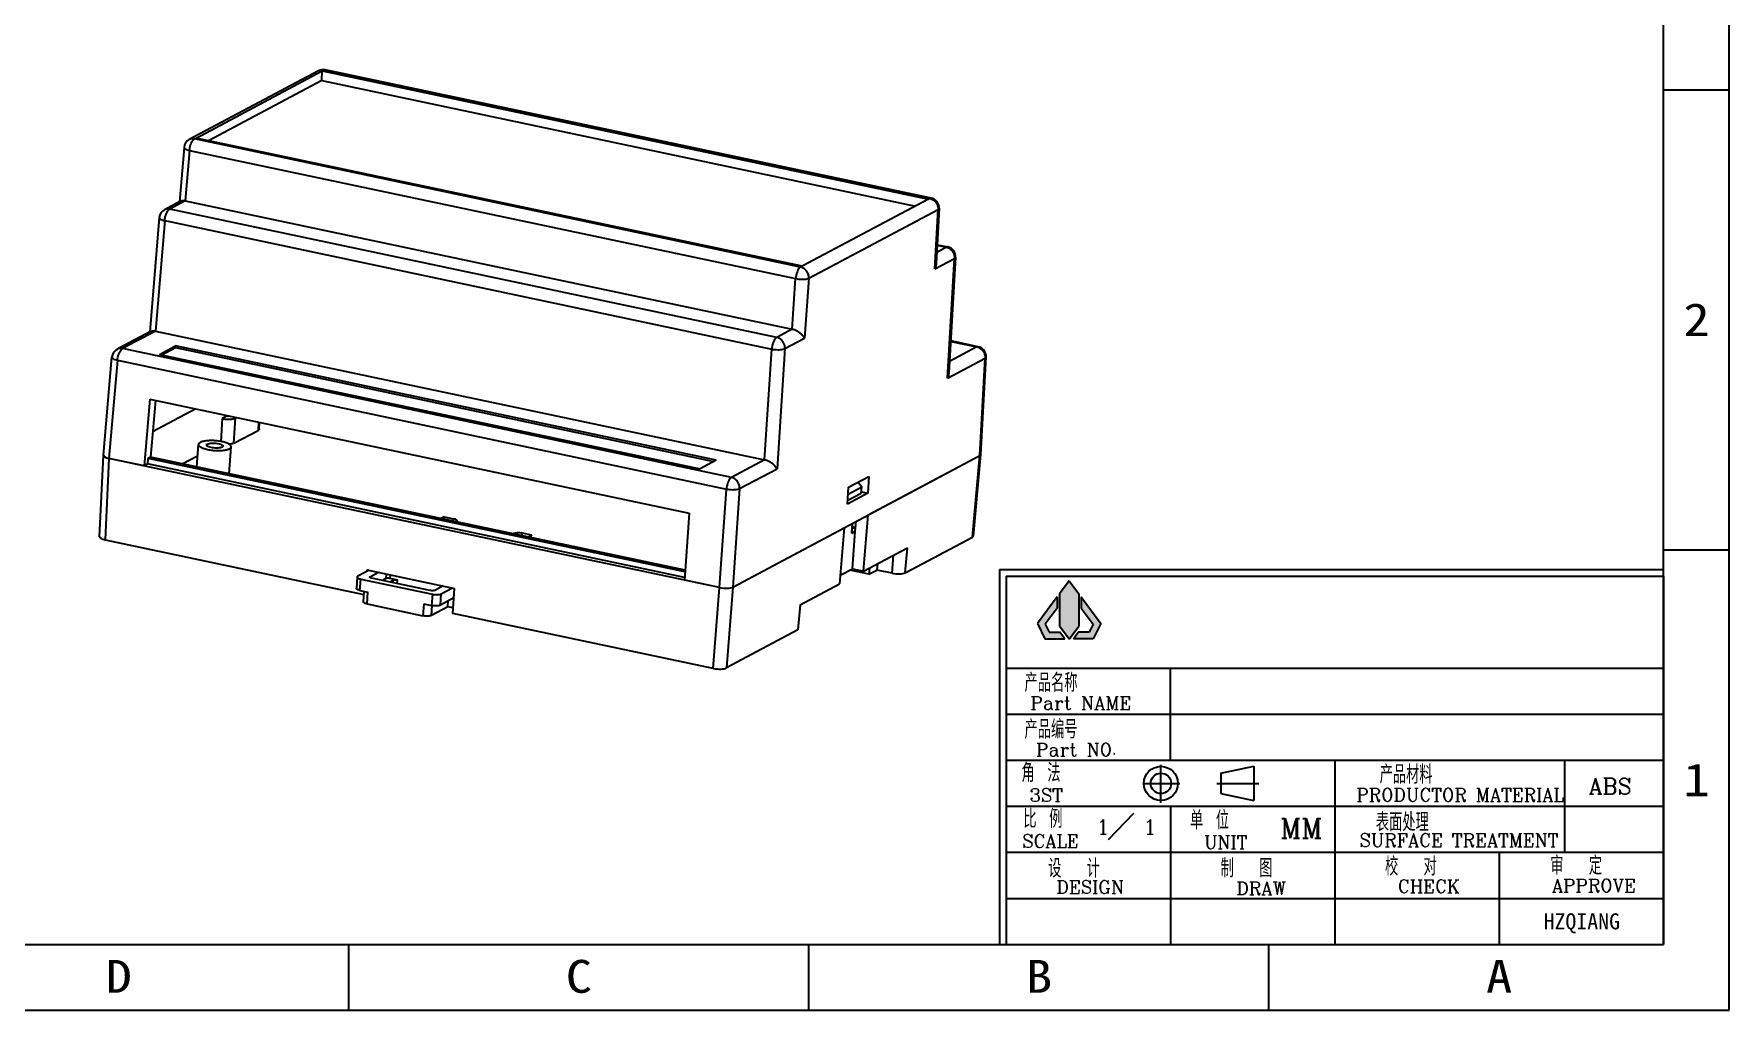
# Model space of a CAD drawing. Header units: millimetres. Extents: x 890 to 1310, y 579 to 876.
# Drawn here: x 1052.4 to 1310.2, y 578.7 to 727.2 of the extents above; entities that cross this region are included whole.
import ezdxf
from ezdxf.enums import TextEntityAlignment as Align

# ---------------------------------------------------------------- set-up
doc = ezdxf.new("R2010")
doc.units = ezdxf.units.MM
doc.linetypes.add('CENTER', pattern=[50.8, 31.75, -6.35, 6.35, -6.35])
for name, color, linetype in [('1', 7, 'Continuous'), ('3', 7, 'Continuous'), ('center', 1, 'CENTER'), ('dim', 3, 'Continuous'), ('text', 3, 'Continuous')]:
    doc.layers.add(name, color=color, linetype=linetype)
doc.styles.add('ROMANC', font='romanc.shx', dxfattribs={"bigfont": 'gbcbig.shx'})
doc.styles.add('STYLE1', font='', dxfattribs={"height": 4.5})
doc.styles.add('TEXTSTYLE_0', font='txt', dxfattribs={"width": 0.8})
doc.styles.get('STYLE1').set_extended_font_data('仿宋_GB2312')

# ---------------------------------------------------------------- blocks, each defined once
blk = doc.blocks.new('SUN_6HWZ35TKXU86YGHH1AY77V3D6FJ')
at = {"color": 7, "linetype": 'Continuous'}
for p, q in [((0, 0), (0, 297)), ((-10, 10), (-10, 287)), ((-10, 140), (0, 140)), ((-10, 70), (0, 70)), ((-410, 10), (-10, 10)), ((-210, 0), (-210, 10)), ((-140, 0), (-140, 10)), ((-70, 0), (-70, 10)), ((-420, 0), (0, 0))]:
    blk.add_line(p, q, dxfattribs=at)
at = {"color": 2, "linetype": 'Continuous', "style": 'TEXTSTYLE_0'}
for s, width, p, p2 in [('2', 1.2, (-6.95, 102.54), (-2.95, 102.54)), ('1', 2.4, (-6.95, 32.54), (-2.95, 32.54)), ('D', 1.2, (-246.98, 2.63), (-242.98, 2.63)), ('C', 1.2, (-176.98, 2.63), (-172.98, 2.63)), ('B', 1.2, (-106.98, 2.63), (-102.98, 2.63)), ('A', 1.2, (-36.98, 2.63), (-32.98, 2.63))]:
    blk.add_text(s, height=5, dxfattribs=dict(at, width=width)).set_placement(p, p2, align=Align.FIT)

msp = doc.modelspace()

# ---------------------------------------------------------------- hatches: boundary and pattern name
at = {"layer": 'dim'}
for color, points in [(130, [(1211.293, 642.081), (1209.837, 644.054), (1208.381, 642.081), (1208.381, 637.151), (1209.837, 635.161), (1211.293, 637.151)]), (256, [(1208.02, 639.907), (1208.02, 641.592), (1205.025, 637.533), (1206.166, 635.211), (1209.181, 635.211), (1208.45, 636.211), (1206.789, 636.211), (1206.191, 637.428)]), (1, [(1211.654, 641.592), (1211.654, 639.907), (1213.484, 637.428), (1212.885, 636.211), (1211.225, 636.211), (1210.493, 635.211), (1213.508, 635.211), (1214.649, 637.533)])]:
    msp.add_hatch(color=color, dxfattribs=at).paths.add_polyline_path(points)

# ---------------------------------------------------------------- linework, layer by layer
at = {"color": 7, "linetype": 'Continuous'}
for p, q in [((1103.338, 645.644), (1101.627, 644.733)), ((1103.501, 644.667), (1104.768, 645.341)), ((1105.928, 645.096), (1105.878, 644.372)), ((1106.547, 644.396), (1106.586, 644.957)), ((1101.523, 644.614), (1101.403, 642.899)), ((1101.955, 642.592), (1102.076, 644.308)), ((1101.955, 642.592), (1103.161, 642.337)), ((1102.076, 644.308), (1112.972, 642.002)), ((1102.482, 640.833), (1102.595, 642.457)), ((1103.034, 640.526), (1103.161, 642.337)), ((1103.492, 644.544), (1103.501, 644.667)), ((1112.657, 642.565), (1103.725, 644.455)), ((1105.878, 644.372), (1105.376, 644.105)), ((1106.493, 643.869), (1106.994, 644.136)), ((1107.663, 644.16), (1106.547, 644.396)), ((1106.994, 644.136), (1106.969, 643.769)), ((1107.626, 643.629), (1107.663, 644.16)), ((1114.593, 643.263), (1113.326, 642.589)), ((1114.31, 642.05), (1116.022, 642.96)), ((1103.034, 640.526), (1111.52, 638.731)), ((1111.647, 640.542), (1111.52, 638.731)), ((1111.647, 640.542), (1112.852, 640.287)), ((1112.972, 642.002), (1112.852, 640.287)), ((1112.858, 638.779), (1112.962, 640.269)), ((1115.33, 640.094), (1112.858, 638.779)), ((1114.19, 640.334), (1114.31, 642.05)), ((1116.253, 641.432), (1114.19, 640.334)), ((1115.33, 640.094), (1115.392, 640.974)), ((1116.157, 639.919), (1115.33, 640.094))]:
    msp.add_line(p, q, dxfattribs=at)
for p, q in [((1199.239, 645.74), (1199.239, 588.74)), ((1199.239, 645.74), (1300.239, 645.74)), ((1200.239, 644.74), (1300.239, 644.74)), ((1200.239, 644.74), (1200.239, 588.74)), ((1300.239, 644.74), (1300.239, 588.74)), ((1200.239, 630.74), (1300.239, 630.74)), ((1225.239, 616.74), (1225.239, 630.74)), ((1200.239, 623.74), (1300.239, 623.74)), ((1200.239, 616.74), (1300.239, 616.74)), ((1250.239, 616.74), (1250.239, 588.74)), ((1285.239, 602.74), (1285.239, 616.74)), ((1200.239, 609.74), (1300.239, 609.74)), ((1225.239, 609.74), (1225.239, 588.74)), ((1200.239, 602.74), (1300.239, 602.74)), ((1275.239, 602.74), (1275.239, 588.74)), ((1200.239, 595.74), (1300.239, 595.74)), ((1200.239, 588.74), (1300.239, 588.74))]:
    msp.add_line(p, q)
at = {"color": 5}
for p, q in [((1232.936, 614.78), (1237.922, 615.822)), ((1232.936, 614.78), (1232.936, 611.669)), ((1237.922, 615.822), (1237.922, 610.627)), ((1232.936, 611.669), (1237.922, 610.627))]:
    msp.add_line(p, q, dxfattribs=at)
for radius in [2.598, 1.555]:
    msp.add_circle((1223.803, 613.225), radius, dxfattribs=at)
at = {"color": 7, "linetype": 'Continuous'}
for points, start_tangent, end_tangent in [([(1101.627, 644.733), (1101.55, 644.676), (1101.523, 644.614)], (-0.8828551, -0.4696455), (-0.076944, -0.9970354)), ([(1101.955, 642.592), (1101.739, 642.649), (1101.568, 642.718), (1101.454, 642.795), (1101.404, 642.874), (1101.404, 642.898)], (-0.9783459, 0.2069767), (0.1050086, 0.9944713)), ([(1101.523, 644.614), (1101.523, 644.612), (1101.545, 644.544), (1101.615, 644.477), (1101.731, 644.413), (1101.887, 644.356), (1102.076, 644.308)], (-0.076944, -0.9970354), (0.9783459, -0.2069767)), ([(1103.449, 644.608), (1103.458, 644.634), (1103.501, 644.667)], (0.1045072, 0.9945241), (0.8828551, 0.4696455)), ([(1103.725, 644.455), (1103.617, 644.483), (1103.531, 644.518), (1103.474, 644.556), (1103.45, 644.596), (1103.449, 644.608)], (-0.9783459, 0.2069767), (0.1045072, 0.9945241)), ([(1106.547, 644.396), (1106.423, 644.416), (1106.293, 644.427), (1106.166, 644.428), (1106.049, 644.419), (1105.951, 644.399), (1105.878, 644.372)], (-0.9783459, 0.2069767), (-0.8828551, -0.4696455)), ([(1106.994, 644.136), (1107.067, 644.163), (1107.166, 644.182), (1107.282, 644.192), (1107.41, 644.191), (1107.54, 644.18), (1107.663, 644.16)], (0.8828551, 0.4696455), (0.9783459, -0.2069767)), ([(1113.326, 642.589), (1113.253, 642.561), (1113.155, 642.542), (1113.038, 642.533), (1112.91, 642.534), (1112.78, 642.545), (1112.657, 642.565)], (-0.8828551, -0.4696455), (-0.9783459, 0.2069767)), ([(1103.034, 640.526), (1102.846, 640.575), (1102.69, 640.632), (1102.574, 640.696), (1102.504, 640.763), (1102.481, 640.83), (1102.482, 640.833)], (-0.9783459, 0.2069767), (0.076944, 0.9970354)), ([(1114.19, 640.334), (1114.045, 640.28), (1113.848, 640.241), (1113.614, 640.223), (1113.359, 640.224), (1113.099, 640.246), (1112.852, 640.287)], (-0.8828551, -0.4696455), (-0.9783459, 0.2069767)), ([(1112.972, 642.002), (1113.183, 641.966), (1113.405, 641.944), (1113.627, 641.936), (1113.838, 641.944), (1114.028, 641.966), (1114.188, 642.002), (1114.31, 642.05)], (0.9783459, -0.2069767), (0.8828551, 0.4696455)), ([(1112.858, 638.779), (1112.736, 638.731), (1112.575, 638.695), (1112.385, 638.672), (1112.174, 638.665), (1111.952, 638.672), (1111.731, 638.695), (1111.52, 638.731)], (-0.8828551, -0.4696455), (-0.9783459, 0.2069767))]:
    msp.add_spline(points, degree=3, dxfattribs=dict(at, start_tangent=start_tangent, end_tangent=end_tangent))
at = {"layer": '1', "color": 7, "linetype": 'Continuous'}
for p, q in [((1076.968, 670.195), (1070.419, 666.711)), ((1081.004, 668.723), (1080.811, 665.235)), ((1081.693, 669.09), (1081.004, 668.723)), ((1081.699, 669.194), (1081.693, 669.09)), ((1081.769, 669.074), (1081.693, 669.09)), ((1081.769, 669.074), (1081.91, 669.149)), ((1082.792, 664.972), (1083.004, 668.796)), ((1083.004, 668.796), (1083.167, 668.883)), ((1086.53, 668.172), (1086.461, 666.924)), ((1086.618, 667.105), (1086.675, 668.141)), ((1086.826, 668.109), (1086.669, 668.026)), ((1082.792, 664.972), (1086.461, 666.924)), ((1062.344, 650.749), (1062.943, 663.129)), ((1151.41, 645.66), (1070.088, 662.864)), ((1077.252, 663.016), (1075.009, 661.823)), ((1077.137, 661.373), (1077.376, 664.791)), ((1082.076, 660.328), (1082.364, 664.442)), ((1179.284, 654.057), (1196.249, 663.082)), ((1195.114, 650.683), (1196.249, 663.082)), ((1195.271, 650.858), (1196.406, 663.258)), ((1063.773, 662.673), (1063.173, 650.293)), ((1156.665, 643.021), (1063.773, 662.673)), ((1151.332, 644.536), (1069.626, 661.821)), ((1151.392, 645.394), (1069.72, 662.672)), ((1176.211, 657.24), (1178.288, 658.344)), ((1177.765, 659.066), (1178.288, 658.344)), ((1178.221, 657.391), (1178.288, 658.344)), ((1176.153, 656.291), (1178.221, 657.391)), ((1114.758, 653.794), (1114.247, 653.522)), ((1114.758, 653.794), (1114.723, 653.421)), ((1114.758, 653.794), (1116.193, 653.49)), ((1116.14, 653.121), (1116.193, 653.49)), ((1116.64, 653.065), (1116.574, 653.03)), ((1176.769, 651.315), (1176.871, 652.774)), ((1177.379, 653.044), (1177.256, 651.584)), ((1178.56, 645.506), (1179.284, 654.057)), ((1063.173, 650.293), (1102.561, 641.96)), ((1125.316, 651.23), (1125.25, 651.194)), ((1125.314, 651.181), (1125.316, 651.23)), ((1126.636, 650.901), (1126.652, 651.277)), ((1128.087, 650.974), (1126.652, 651.277)), ((1128.087, 650.974), (1127.576, 650.702)), ((1158.672, 643.092), (1175.637, 652.117)), ((1175.637, 652.117), (1174.913, 643.566)), ((1176.769, 651.315), (1177.27, 651.581)), ((1177.306, 652.173), (1176.836, 652.272)), ((1176.869, 645.863), (1177.27, 651.581)), ((1177.27, 651.581), (1177.256, 651.584)), ((1184.914, 645.256), (1195.114, 650.683)), ((1178.56, 645.506), (1185.235, 649.057)), ((1182.907, 645.185), (1183.14, 647.942)), ((1184.914, 645.256), (1185.235, 649.057)), ((1103.016, 645.712), (1103, 645.464)), ((1103.016, 645.712), (1116.345, 642.892)), ((1175.024, 644.882), (1176.869, 645.863)), ((1179.375, 645.039), (1176.474, 645.653)), ((1176.869, 645.863), (1178.56, 645.506)), ((1179.489, 645.982), (1179.375, 645.039)), ((1179.375, 645.039), (1180.576, 645.678)), ((1180.692, 646.64), (1180.576, 645.678)), ((1182.907, 645.185), (1180.576, 645.678)), ((1116.105, 639.094), (1116.345, 642.892)), ((1155.708, 630.716), (1156.665, 643.021)), ((1158.672, 643.092), (1157.715, 630.787)), ((1168.904, 640.369), (1174.913, 643.566)), ((1168.904, 640.369), (1168.583, 636.569)), ((1155.708, 630.716), (1116.105, 639.094)), ((1168.583, 636.569), (1157.715, 630.787))]:
    msp.add_line(p, q, dxfattribs=at)
for centre, major_axis, ratio, start_param, end_param in [((1064.44, 663.028), (1.497, -0.105), 0.2952764, -3.1354534, -2.0122896), ((1194.909, 663.366), (1.497, -0.105), 0.2952764, -0.4412566, -0.0066141), ((1115.745, 653.254), (1, -0.069), 0.2947057, 5.842235, 7.4102923), ((1063.841, 650.647), (1.497, -0.105), 0.2952764, -3.1354529, -2.0122896), ((1126.21, 651.04), (0.998, -0.07), 0.2959553, 1.1319183, 2.6999755), ((1193.774, 650.966), (1.497, -0.105), 0.2952764, -0.4412566, -0.0066136), ((1183.574, 645.54), (1.496, -0.105), 0.2953082, -2.0120273, -0.441231), ((1157.332, 643.376), (1.496, -0.105), 0.2953844, -2.0118739, -0.4413142), ((1156.375, 631.071), (1.496, -0.105), 0.2953844, -2.0118739, -0.4413142)]:
    msp.add_ellipse(centre, major_axis=major_axis, ratio=ratio, start_param=start_param, end_param=end_param, dxfattribs=at)
for points, start_tangent, end_tangent in [([(1081.004, 668.723), (1081.566, 668.643), (1082.143, 668.628), (1082.41, 668.647), (1082.648, 668.682), (1082.848, 668.732), (1083.004, 668.796)], (0.978731, -0.205148), (0.8828551, 0.4696455)), ([(1082.356, 664.442), (1082.33, 664.582), (1082.082, 664.817), (1081.617, 665.033), (1080.981, 665.208), (1080.237, 665.325), (1079.457, 665.373), (1078.717, 665.346), (1078.09, 665.248), (1077.637, 665.089)], (0.034588, 0.9994017), (-0.8828551, -0.4696455)), ([(1086.613, 667.105), (1086.601, 667.048), (1086.461, 666.924)], (-0.0250974, -0.999685), (-0.8828551, -0.4696455)), ([(1077.383, 664.791), (1077.41, 664.651), (1077.658, 664.416), (1078.122, 664.2), (1078.758, 664.025), (1079.502, 663.908), (1080.283, 663.86), (1081.023, 663.887), (1081.65, 663.984), (1082.103, 664.144)], (-0.034588, -0.9994017), (0.8828551, 0.4696455)), ([(1077.637, 665.089), (1077.402, 664.883), (1077.383, 664.791)], (-0.8828551, -0.4696455), (-0.034588, -0.9994017)), ([(1078.626, 664.704), (1078.63, 664.737), (1078.753, 664.853)], (-0.0116526, 0.9999321), (0.8828551, 0.4696455)), ([(1080.986, 664.38), (1080.729, 664.293), (1080.368, 664.245), (1079.947, 664.242), (1079.516, 664.284), (1079.128, 664.366), (1078.83, 664.478), (1078.657, 664.607), (1078.626, 664.704)], (-0.8828551, -0.4696455), (-0.0116526, 0.9999321)), ([(1078.753, 664.853), (1079.011, 664.939), (1079.372, 664.987), (1079.793, 664.991), (1080.223, 664.949), (1080.611, 664.867), (1080.909, 664.754), (1081.082, 664.626), (1081.113, 664.529)], (0.8828551, 0.4696455), (0.0116526, -0.9999321)), ([(1081.113, 664.529), (1081.109, 664.496), (1080.986, 664.38)], (0.0116526, -0.9999321), (-0.8828551, -0.4696455)), ([(1082.792, 664.972), (1082.637, 664.909), (1082.436, 664.859), (1082.198, 664.823), (1082.083, 664.813)], (-0.8828551, -0.4696455), (-0.9972583, -0.073999)), ([(1082.103, 664.144), (1082.337, 664.35), (1082.356, 664.442)], (0.8828551, 0.4696455), (0.034588, 0.9994017)), ([(1177.293, 652.025), (1177.009, 652.036), (1176.819, 652.035)], (-0.9975654, 0.0697371), (-0.9996049, -0.0281069))]:
    msp.add_spline(points, degree=3, dxfattribs=dict(at, start_tangent=start_tangent, end_tangent=end_tangent))
at = {"layer": '3', "color": 7, "linetype": 'Continuous'}
for p, q in [((1095.65, 721.63), (1075.985, 711.169)), ((1077.015, 711.402), (1096.207, 721.612)), ((1096.143, 720.149), (1078.937, 710.996)), ((1096.143, 720.149), (1096.207, 721.612)), ((1096.143, 720.149), (1186.445, 701.044)), ((1096.214, 721.61), (1096.45, 721.736)), ((1096.214, 721.61), (1188.425, 702.102)), ((1096.45, 721.736), (1188.661, 702.228)), ((1096.454, 721.735), (1096.665, 721.773)), ((1188.867, 702.267), (1096.665, 721.773)), ((1075.195, 709.973), (1074.483, 701.708)), ((1076.024, 709.515), (1075.356, 701.847)), ((1076.024, 709.515), (1168.227, 690.009)), ((1076.785, 711.275), (1077.022, 711.401)), ((1168.996, 691.767), (1076.785, 711.275)), ((1169.232, 691.893), (1077.022, 711.401)), ((1074.677, 701.811), (1072.207, 700.497)), ((1075.355, 701.847), (1073.015, 700.602)), ((1075.356, 701.847), (1167.699, 682.311)), ((1188.431, 702.101), (1169.239, 691.891)), ((1188.661, 702.228), (1188.425, 702.102)), ((1188.867, 702.267), (1188.657, 702.229)), ((1071.417, 699.296), (1069.987, 681.901)), ((1165.36, 681.066), (1073.015, 700.602)), ((1170.233, 690.067), (1189.898, 700.528)), ((1189.412, 691.498), (1189.898, 700.528)), ((1190.055, 700.719), (1189.601, 692.29)), ((1072.246, 698.831), (1070.858, 682.039)), ((1072.246, 698.831), (1164.596, 679.293)), ((1191.164, 694.793), (1189.694, 694.011)), ((1189.752, 695.092), (1191.164, 694.793)), ((1189.756, 695.173), (1191.377, 694.83)), ((1191.377, 694.83), (1191.167, 694.792)), ((1169.232, 691.893), (1168.996, 691.767)), ((1189.412, 691.498), (1192.408, 693.092)), ((1191.357, 674.896), (1192.408, 693.092)), ((1192.565, 693.276), (1191.549, 675.688)), ((1167.699, 682.311), (1168.227, 690.009)), ((1170.233, 690.067), (1169.599, 680.958)), ((1070.179, 682.004), (1065.019, 679.258)), ((1070.856, 682.039), (1065.826, 679.363)), ((1070.858, 682.039), (1163.498, 662.44)), ((1167.7, 682.311), (1165.36, 681.066)), ((1166.603, 679.365), (1169.599, 680.958)), ((1158.469, 659.764), (1065.826, 679.363)), ((1071.453, 678.496), (1073.899, 679.797)), ((1071.453, 678.496), (1153.712, 661.093)), ((1071.823, 678.418), (1073.879, 679.511)), ((1073.879, 679.511), (1073.899, 679.797)), ((1073.879, 679.511), (1155.768, 662.187)), ((1156.158, 662.395), (1073.899, 679.797)), ((1163.498, 662.44), (1164.596, 679.293)), ((1166.603, 679.365), (1165.404, 661.09)), ((1195.804, 679.625), (1191.648, 677.414)), ((1191.825, 680.467), (1195.804, 679.625)), ((1196.018, 679.662), (1191.829, 680.548)), ((1196.018, 679.662), (1195.807, 679.624)), ((1062.944, 663.135), (1064.229, 678.063)), ((1065.058, 677.604), (1063.773, 662.673)), ((1065.058, 677.604), (1157.707, 658.004)), ((1191.357, 674.896), (1197.048, 677.924)), ((1196.249, 663.082), (1197.048, 677.924)), ((1196.406, 663.263), (1197.205, 678.114)), ((1070.004, 671.668), (1069.132, 661.539)), ((1070.004, 671.668), (1152.012, 654.318)), ((1070.831, 671.493), (1070.089, 662.868)), ((1076.98, 670.192), (1070.419, 666.702)), ((1070.089, 662.868), (1069.688, 662.656)), ((1158.672, 643.092), (1196.249, 663.082)), ((1069.132, 661.539), (1063.773, 662.673)), ((1069.621, 661.799), (1069.132, 661.539)), ((1069.688, 662.656), (1069.621, 661.799)), ((1156.158, 662.395), (1153.712, 661.093)), ((1163.499, 662.44), (1158.469, 659.764)), ((1159.713, 658.063), (1165.404, 661.09)), ((1156.665, 643.021), (1157.707, 658.004)), ((1159.713, 658.063), (1158.672, 643.092)), ((1176.116, 655.696), (1176.275, 658.274)), ((1176.275, 658.274), (1179.388, 659.93)), ((1179.388, 659.93), (1179.229, 657.352)), ((1179.229, 657.352), (1176.116, 655.696)), ((1178.233, 657.563), (1179.229, 657.352)), ((1152.012, 654.318), (1151.306, 644.155)), ((1156.665, 643.021), (1151.306, 644.155))]:
    msp.add_line(p, q, dxfattribs=at)
for centre, start, end in [((1096.354, 720.306), 78.05476, 118.01129), ((1076.689, 709.845), 118.01127, 175.08102), ((1188.557, 700.799), 356.91852, 78.05477), ((1072.912, 699.173), 118.01128, 175.30117), ((1191.067, 693.363), 356.69326, 78.05456), ((1065.724, 677.934), 118.01127, 175.08103), ((1195.707, 678.195), 356.91849, 78.05431)]:
    msp.add_arc(centre, 1.5, start, end, dxfattribs=at)
for centre, major_axis, ratio, start_param, end_param in [((1064.44, 663.028), (1.497, -0.105), 0.2953171, 3.1366928, 4.2709173), ((1194.909, 663.365), (1.497, -0.105), 0.2953171, -0.4413194, 0.0046555), ((1157.332, 643.376), (1.496, -0.105), 0.2953866, -2.0120005, -0.4413565)]:
    msp.add_ellipse(centre, major_axis=major_axis, ratio=ratio, start_param=start_param, end_param=end_param, dxfattribs=at)
for points, start_tangent, end_tangent in [([(1095.65, 721.63), (1096.038, 721.753), (1096.454, 721.735)], (0.8827233, 0.4698932), (0.9783459, -0.2069767)), ([(1075.2, 709.973), (1075.215, 709.89), (1075.364, 709.752), (1075.643, 709.622), (1076.024, 709.515)], (-0.0410793, -0.9991559), (0.9764251, -0.2158563)), ([(1076.789, 711.274), (1076.373, 711.292), (1075.985, 711.169)], (-0.9783459, 0.2069767), (-0.8827233, -0.4698932)), ([(1076.024, 709.515), (1076.09, 709.969), (1076.214, 710.412), (1076.382, 710.8), (1076.581, 711.097), (1076.789, 711.274)], (0.0775655, 0.9969873), (0.8828551, 0.4696455)), ([(1074.677, 701.811), (1074.752, 701.843), (1074.885, 701.875), (1075.031, 701.885), (1075.187, 701.875), (1075.356, 701.847)], (0.8837638, 0.4679333), (0.9772826, -0.2119402)), ([(1188.657, 702.229), (1189.064, 702.073), (1189.422, 701.793), (1189.696, 701.417), (1189.86, 700.982), (1189.898, 700.528)], (0.9783459, -0.2069767), (-0.0615897, -0.9981016)), ([(1071.421, 699.296), (1071.437, 699.211), (1071.586, 699.07), (1071.865, 698.939), (1072.246, 698.831)], (-0.0412312, -0.9991496), (0.9764306, -0.2158318)), ([(1073.014, 700.602), (1072.596, 700.621), (1072.207, 700.497)], (-0.978087, 0.2081965), (-0.8827185, -0.4699022)), ([(1072.246, 698.831), (1072.311, 699.288), (1072.434, 699.735), (1072.604, 700.126), (1072.803, 700.425), (1073.012, 700.603)], (0.0737039, 0.9972802), (0.8826212, 0.4700849)), ([(1189.898, 700.528), (1190.039, 700.659), (1190.05, 700.719)], (0.86948, 0.4939681), (0.0260281, 0.9996612)), ([(1191.165, 694.793), (1191.574, 694.636), (1191.932, 694.357), (1192.206, 693.981), (1192.37, 693.545), (1192.408, 693.092)], (0.9786033, -0.2057561), (-0.0615912, -0.9981015)), ([(1168.992, 691.768), (1168.783, 691.591), (1168.585, 691.294), (1168.416, 690.906), (1168.293, 690.463), (1168.227, 690.009)], (-0.8828551, -0.4696455), (-0.0775655, -0.9969873)), ([(1170.233, 690.067), (1170.195, 690.521), (1170.031, 690.956), (1169.757, 691.332), (1169.399, 691.612), (1168.992, 691.768)], (0.0615897, 0.9981016), (-0.9783459, 0.2069767)), ([(1189.601, 692.294), (1189.591, 692.167), (1189.528, 691.837), (1189.412, 691.498)], (-0.0529845, -0.9985953), (-0.3854606, -0.9227243)), ([(1192.408, 693.092), (1192.548, 693.218), (1192.56, 693.276)], (0.8761893, 0.4819671), (0.0267645, 0.9996418)), ([(1168.227, 690.009), (1168.674, 689.941), (1169.142, 689.912), (1169.586, 689.925), (1169.961, 689.979), (1170.233, 690.067)], (0.9801902, -0.1980587), (0.8959852, 0.444084)), ([(1070.179, 682.003), (1070.255, 682.036), (1070.387, 682.067), (1070.533, 682.077), (1070.689, 682.067), (1070.858, 682.039)], (0.8837626, 0.4679356), (0.9772749, -0.211976)), ([(1165.362, 681.065), (1165.153, 680.887), (1164.953, 680.587), (1164.784, 680.196), (1164.661, 679.75), (1164.596, 679.293)], (-0.8826212, -0.4700849), (-0.0737039, -0.9972802)), ([(1166.603, 679.365), (1166.565, 679.818), (1166.401, 680.254), (1166.127, 680.63), (1165.769, 680.909), (1165.361, 681.066)], (0.0615898, 0.9981015), (-0.9786033, 0.2057562)), ([(1169.599, 680.958), (1169.469, 681.167), (1169.299, 681.373), (1169.102, 681.567), (1168.891, 681.741), (1168.676, 681.892), (1168.464, 682.018), (1168.259, 682.121), (1168.064, 682.203), (1167.879, 682.266), (1167.699, 682.311)], (-0.4638177, 0.8859306), (-0.9793798, 0.2020276)), ([(1065.825, 679.363), (1065.408, 679.382), (1065.019, 679.258)], (-0.9780842, 0.2082099), (-0.8827184, -0.4699023)), ([(1065.058, 677.604), (1065.124, 678.059), (1065.248, 678.502), (1065.417, 678.891), (1065.615, 679.187), (1065.824, 679.364)], (0.0775655, 0.9969873), (0.8828551, 0.4696455)), ([(1164.596, 679.293), (1165.043, 679.226), (1165.512, 679.199), (1165.956, 679.215), (1166.332, 679.272), (1166.603, 679.365)], (0.9801853, -0.1980828), (0.8894554, 0.457022)), ([(1195.806, 679.625), (1196.213, 679.469), (1196.571, 679.189), (1196.846, 678.813), (1197.01, 678.377), (1197.048, 677.924)], (0.9786061, -0.2057428), (-0.0615882, -0.9981016)), ([(1064.234, 678.063), (1064.249, 677.98), (1064.399, 677.841), (1064.677, 677.712), (1065.058, 677.604)], (-0.0410777, -0.999156), (0.9764251, -0.2158563)), ([(1191.549, 675.692), (1191.538, 675.568), (1191.474, 675.237), (1191.357, 674.896)], (-0.0569303, -0.9983782), (-0.3874191, -0.9219037)), ([(1197.048, 677.924), (1197.189, 678.054), (1197.201, 678.114)], (0.86948, 0.4939681), (0.0260314, 0.9996611)), ([(1165.404, 661.09), (1165.272, 661.299), (1165.101, 661.505), (1164.902, 661.699), (1164.69, 661.872), (1164.474, 662.022), (1164.262, 662.148), (1164.057, 662.251), (1163.862, 662.332), (1163.677, 662.395), (1163.498, 662.44)], (-0.4685265, 0.8834495), (-0.9793872, 0.2019918)), ([(1158.472, 659.763), (1158.263, 659.586), (1158.065, 659.29), (1157.896, 658.901), (1157.773, 658.458), (1157.707, 658.004)], (-0.8828551, -0.4696455), (-0.0775655, -0.9969873)), ([(1157.707, 658.004), (1158.154, 657.936), (1158.622, 657.908), (1159.066, 657.921), (1159.441, 657.974), (1159.713, 658.063)], (0.9801902, -0.1980587), (0.8959852, 0.444084)), ([(1159.713, 658.063), (1159.675, 658.516), (1159.511, 658.952), (1159.237, 659.327), (1158.879, 659.607), (1158.47, 659.764)], (0.0615898, 0.9981015), (-0.9786061, 0.2057428))]:
    msp.add_spline(points, degree=3, dxfattribs=dict(at, start_tangent=start_tangent, end_tangent=end_tangent))
at = {"layer": 'center'}
for p, q in [((1223.803, 610.293), (1223.803, 616.046)), ((1221.046, 613.225), (1226.667, 613.225)), ((1232.291, 613.225), (1238.688, 613.225))]:
    msp.add_line(p, q, dxfattribs=at)
at = {"layer": 'dim'}
for p, q in [((1209.837, 644.054), (1208.381, 642.081)), ((1209.837, 644.054), (1211.293, 642.081)), ((1208.02, 641.592), (1205.025, 637.533)), ((1208.02, 639.907), (1206.191, 637.428)), ((1208.02, 641.592), (1208.02, 639.907)), ((1208.381, 642.081), (1208.381, 637.151)), ((1211.293, 642.081), (1211.293, 637.151)), ((1211.654, 641.592), (1214.649, 637.533)), ((1211.654, 641.592), (1211.654, 639.907)), ((1211.654, 639.907), (1213.484, 637.428)), ((1205.025, 637.533), (1206.166, 635.211)), ((1206.191, 637.428), (1206.789, 636.211)), ((1209.837, 635.161), (1208.381, 637.151)), ((1209.837, 635.161), (1211.293, 637.151)), ((1213.484, 637.428), (1212.885, 636.211)), ((1214.649, 637.533), (1213.508, 635.211)), ((1206.166, 635.211), (1209.181, 635.211)), ((1206.789, 636.211), (1208.45, 636.211)), ((1209.181, 635.211), (1208.45, 636.211)), ((1210.493, 635.211), (1211.225, 636.211)), ((1213.508, 635.211), (1210.493, 635.211)), ((1212.885, 636.211), (1211.225, 636.211))]:
    msp.add_line(p, q, dxfattribs=at)
at = {"layer": 'text'}
msp.add_line((1219.638, 608.629), (1215.796, 604.653), dxfattribs=at)

# ---------------------------------------------------------------- block references
at = {"layer": 'dim'}
msp.add_blockref('SUN_6HWZ35TKXU86YGHH1AY77V3D6FJ', (1310.239, 578.74), dxfattribs=at)

# ---------------------------------------------------------------- texts
at = {"color": 3, "linetype": 'Continuous', "style": 'ROMANC'}
for s, height, p in [('产品名称', 2.8, (1203.052, 627.148)), ('产品编号', 2.8, (1203.052, 620.053)), ('Part NO.', 2, (1204.797, 617.364)), ('角 法', 2.8, (1202.578, 613.438)), ('产品材料', 2.8, (1257.07, 613.194)), ('比 例', 2.8, (1202.873, 606.438)), ('单 位', 2.8, (1228.221, 606.238)), ('表面处理', 2.8, (1256.496, 605.939)), ('设  计', 2.8, (1206.66, 598.905)), ('制  图', 2.8, (1232.884, 598.931)), ('校  对', 2.8, (1257.893, 599.207)), ('审  定', 2.8, (1283.045, 599.315))]:
    msp.add_text(s, height=height, dxfattribs=at).set_placement(p)
at = {"color": 3, "style": 'ROMANC'}
for s, p in [('Part NAME', (1203.947, 624.458)), ('3ST', (1203.821, 610.452)), ('PRODUCTOR MATERIAL', (1253.527, 610.494)), ('SCALE', (1202.694, 603.452)), ('UNIT', (1230.356, 603.29)), ('SURFACE TREATMENT', (1254.006, 603.582)), ('DESIGN', (1207.913, 596.461)), ('CHECK', (1259.842, 596.573)), ('APPROVE', (1283.269, 596.679)), ('DRAW', (1235.292, 596.27))]:
    msp.add_text(s, height=2, dxfattribs=at).set_placement(p)
at = {"color": 6}
for s, style, p in [('ABS', 'ROMANC', (1292.132, 611.566)), ('HZQIANG', 'STYLE1', (1287.832, 591.02))]:
    msp.add_text(s, height=2.4423, dxfattribs=dict(at, style=style)).set_placement(p, align=Align.CENTER)
at = {"color": 6, "style": 'ROMANC'}
msp.add_text('MM', height=3, dxfattribs=at).set_placement((1241.936, 604.881))
at = {"layer": 'text', "style": 'ROMANC'}
msp.add_text('1   1', height=2.25, dxfattribs=at).set_placement((1214.027, 605.487))

doc.saveas('drawing.dxf')
